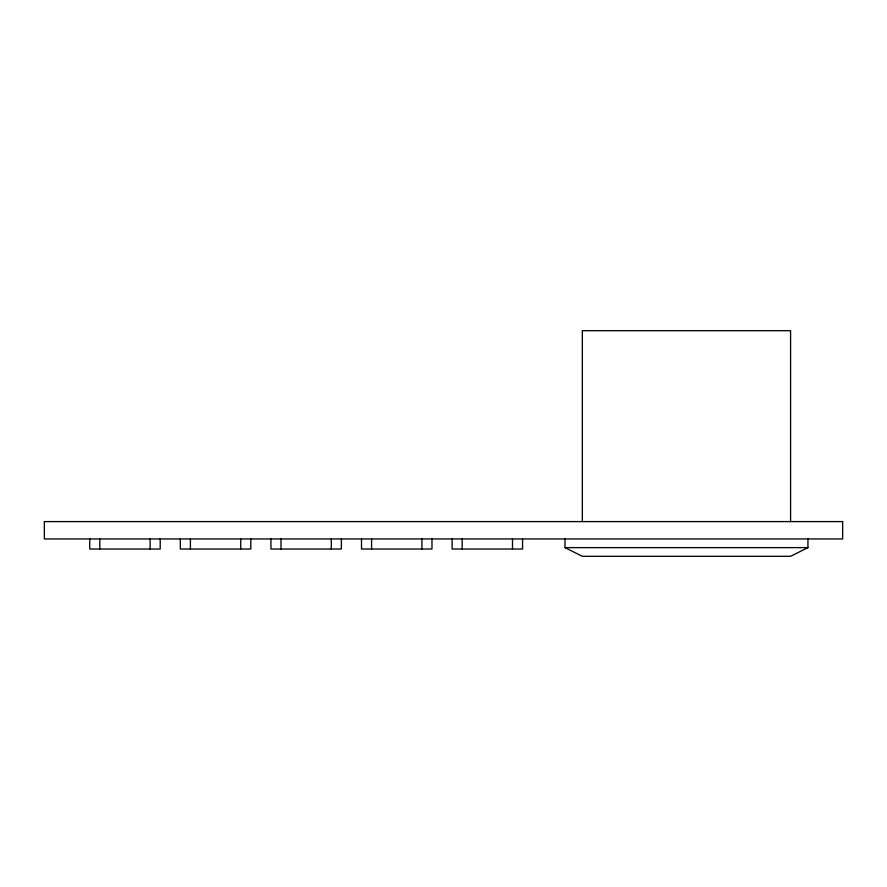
<?xml version="1.0" encoding="UTF-8"?>
<svg xmlns="http://www.w3.org/2000/svg" width="887" height="887" viewBox="0 0 887 887"><rect width="100%" height="100%" fill="white"/><g stroke="black" fill="none" stroke-linecap="round" stroke-linejoin="round"><path stroke-width="1.33" d="M807.946 538.952L807.946 547.623L790.583 556.304L582.338 556.304L564.986 547.623L564.986 538.952M564.986 547.623L807.946 547.623M790.583 521.589L790.583 330.696L582.338 330.696L582.338 521.589M522.565 538.952L522.565 549.02L452.104 549.02L452.104 538.952M512.498 538.952L512.498 549.02M462.171 538.952L462.171 549.02M431.969 538.952L431.969 549.02L361.519 549.02L361.519 538.952M421.913 538.952L421.913 549.02M371.586 538.952L371.586 549.02M341.384 538.952L341.384 549.02L270.923 549.02L270.923 538.952M331.317 538.952L331.317 549.02M280.991 538.952L280.991 549.02M250.799 538.952L250.799 549.02L180.338 549.02L180.338 538.952M240.732 538.952L240.732 549.02M190.406 538.952L190.406 549.02M160.203 538.952L160.203 549.02L89.742 549.02L89.742 538.952M150.136 538.952L150.136 549.02M99.81 538.952L99.81 549.02M842.65 521.589L44.35 521.589L44.35 538.952L842.65 538.952L842.65 521.589"/></g></svg>
